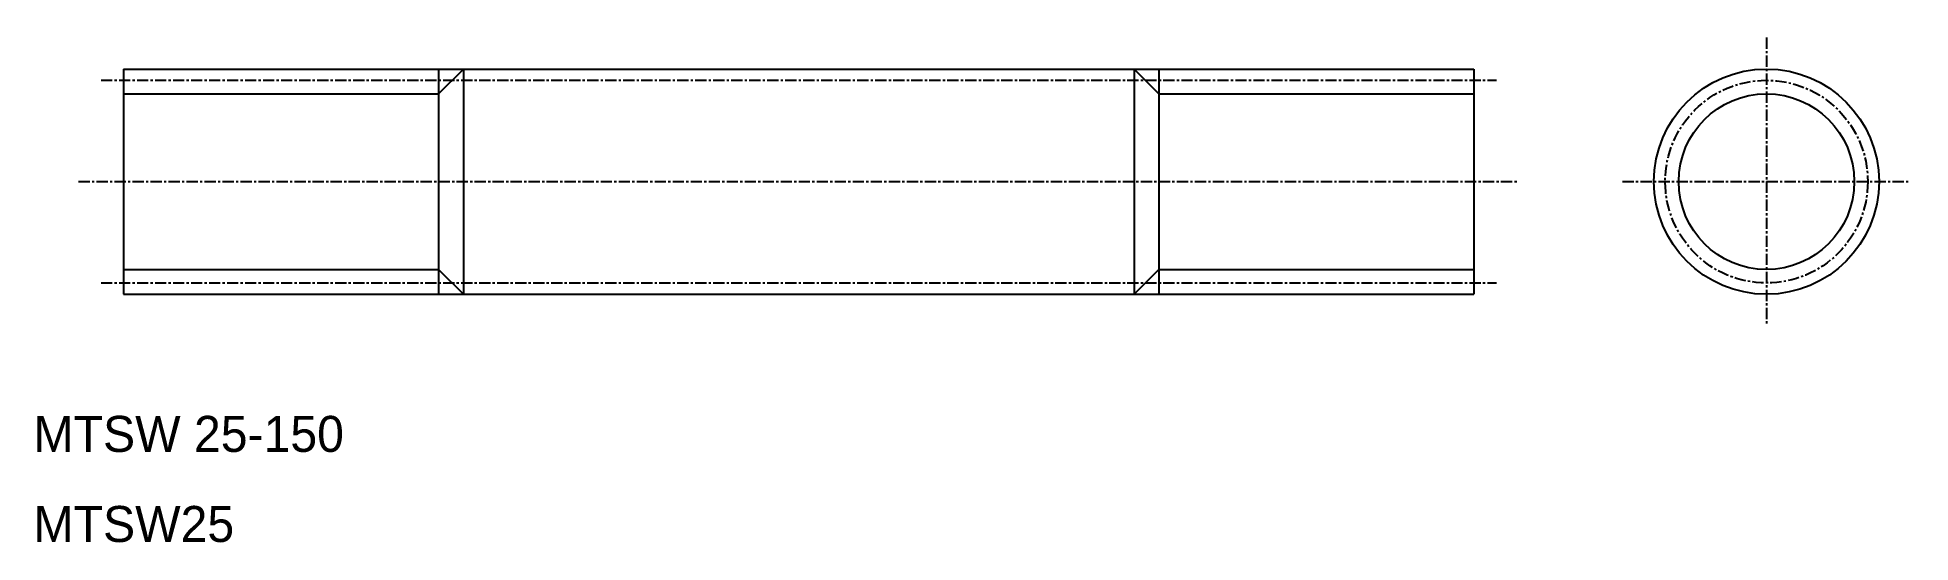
# Model space of a CAD drawing. Extents: x 10 to 218, y 10 to 66.
import ezdxf

# ---------------------------------------------------------------- set-up
doc = ezdxf.new("R2010")
doc.units = 0
doc.linetypes.add('CENTER', pattern=[2, 1.25, -0.25, 0.25, -0.25])
doc.layers.get('0').update_dxf_attribs({"linetype": 'CONTINUOUS'})
doc.layers.add('CENTER', color=1, linetype='CENTER')

msp = doc.modelspace()

# ---------------------------------------------------------------- linework, layer by layer
at = {"color": 7, "linetype": 'CONTINUOUS'}
for p, q in [((19.9999, 62.5), (169.9999, 62.5)), ((19.9999, 62.5), (19.9999, 37.5)), ((57.7499, 62.5), (57.7499, 37.5)), ((132.2499, 62.5), (132.2499, 37.5)), ((169.9999, 62.5), (169.9999, 37.5)), ((19.9999, 56.25), (19.9999, 56.2501)), ((19.9999, 50), (20, 50)), ((19.9999, 37.5), (169.9999, 37.5))]:
    msp.add_line(p, q, dxfattribs=at)
at = {"color": 3, "linetype": 'CONTINUOUS'}
for p, q in [((54.9999, 59.75), (57.7499, 62.5)), ((54.9999, 62.5), (54.9999, 37.5)), ((132.2499, 62.5), (134.9999, 59.75)), ((134.9999, 62.5), (134.9999, 37.5)), ((19.9999, 59.75), (54.9999, 59.75)), ((134.9999, 59.75), (169.9999, 59.75)), ((19.9999, 40.25), (54.9999, 40.25)), ((54.9999, 40.25), (57.7499, 37.5)), ((132.2499, 37.5), (134.9999, 40.25)), ((134.9999, 40.25), (169.9999, 40.25))]:
    msp.add_line(p, q, dxfattribs=at)
at = {"color": 7, "linetype": 'CONTINUOUS'}
msp.add_circle((202.4999, 50), 12.5, dxfattribs=at)
at = {"color": 3, "linetype": 'CONTINUOUS'}
msp.add_circle((202.4999, 50), 9.75, dxfattribs=at)
at = {"layer": 'CENTER', "color": 1, "linetype": 'CENTER'}
for p, q in [((202.4999, 66), (202.4999, 34)), ((17.4999, 61.25), (172.4999, 61.25)), ((14.9999, 50), (174.9999, 50)), ((186.4999, 50), (218.4999, 50)), ((17.4999, 38.75), (172.4999, 38.75))]:
    msp.add_line(p, q, dxfattribs=at)
msp.add_circle((202.4999, 50), 11.25, dxfattribs=at)

# ---------------------------------------------------------------- texts
at = {"color": 7, "linetype": 'CONTINUOUS'}
for s, p in [('MTSW 25-150', (10, 20)), ('MTSW25', (10, 10))]:
    msp.add_text(s, height=4, dxfattribs=at).set_placement(p)

doc.saveas('drawing.dxf')
